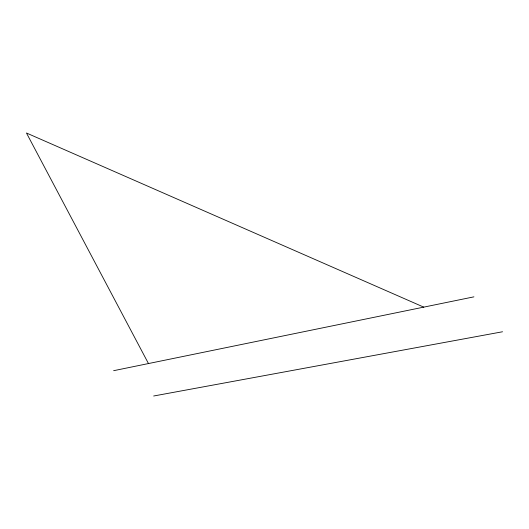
<?xml version="1.0" encoding="UTF-8"?>
<svg xmlns="http://www.w3.org/2000/svg" width="529" height="529" viewBox="0 0 529 529"><rect width="100%" height="100%" fill="white"/><g stroke="black" fill="none" stroke-linecap="round" stroke-linejoin="round"><path stroke-width="0.79" d="M113.636 370.69L473.918 296.848M153.668 396.003L502.55 331.762M423.749 307.131L26.45 132.997L148.464 363.549"/></g></svg>
